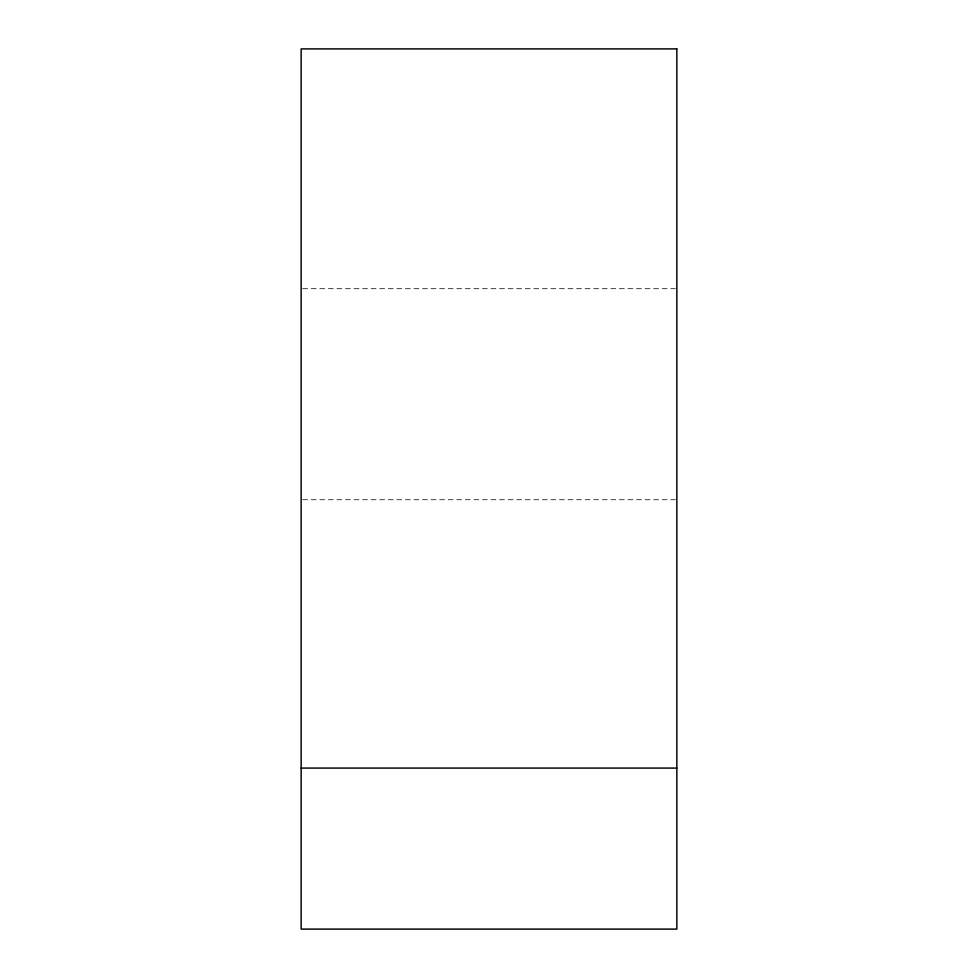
<?xml version="1.0" encoding="UTF-8"?>
<svg xmlns="http://www.w3.org/2000/svg" width="978" height="978" viewBox="0 0 978 978"><rect width="100%" height="100%" fill="white"/><g stroke="black" fill="none" stroke-linecap="round" stroke-linejoin="round"><path stroke-width="0.73" stroke-dasharray="4.89 3.67" d="M302.679 288.706L675.321 288.706M302.679 499.734L675.321 499.734"/><path stroke-width="1.47" d="M301.151 768.085L676.849 768.085M676.849 48.9L301.151 48.9L301.151 929.1L676.849 929.1L676.849 48.9"/></g></svg>
